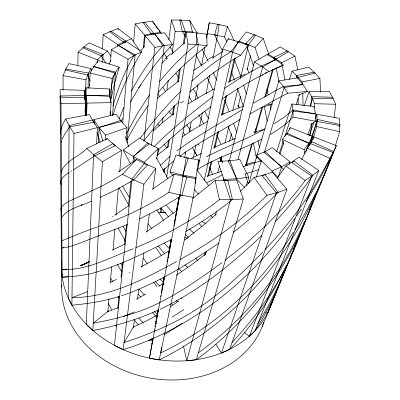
<?xml version="1.0" encoding="UTF-8"?>
<svg xmlns="http://www.w3.org/2000/svg" width="400" height="400" viewBox="0 0 400 400"><rect width="100%" height="100%" fill="white"/><g stroke="black" fill="none" stroke-linecap="round" stroke-linejoin="round"><path stroke-width="0.6" d="M60.185 97.125L60.19 89.64L84.285 90.31L84.57 97.76L60.185 97.125L60.295 100.305M109.805 98.065L109.64 88.99L85.955 87.805L85.885 101.525L86.605 115.215M84.2 93.02L84.285 90.31M270.255 134.435C278.545 129.68 286.435 124.1 293.01 117.125L293.025 109.98L315.485 114.035L315.745 121.225L310.535 124.65M96.655 143.825L97.405 127.65L92.305 119.99L69.06 125.67L68.22 297.99L71.895 305.215C88.02 303.72 104.125 301.2 119.625 296.4M304.685 154.045L304.11 149.73L308.8 143.35L287.27 133.185L282.375 139.385L283.53 144.26M61.565 240.9L83.92 231.835L97.315 226.88M71.895 305.215L73.995 133.515L69.06 125.67M77.865 65.225L78.08 52.17L83.815 46.965L103.065 54.49L102.68 62.255M109.425 95.8L109.64 88.99M81.485 205.6L81.515 204.415M84.315 97.385L84.365 95.555L60.12 95.97L61.495 269.895L62.155 277.25L68.32 276.765M85.09 112.235L85.24 106.745M85.36 102.515L85.99 79.785L88.515 73.065L65.84 68.975L63.04 75.65L63.095 90.09M85.165 115.11L85.505 103.14L84.365 95.555M85.955 87.805L85.8 100.255L86.355 115.16M85.3 115.585L85.865 95.53L109.685 95.13L111.12 102.635L110.265 115.935L110.045 111.345M86.655 115.29L87.025 103.11L85.865 95.53M88.045 88.185L88.515 73.065M335.485 145.375L339.62 131.7L339.855 124.47L317.2 119.38L310.46 143.82M89.655 85.695L90.08 73.01L93.675 66.7L115.47 72.085L112.55 115.57M97.375 62.905L97.51 59.815L103.065 54.49M119.745 171.88L121.565 150.43L112.745 143.655L93.555 154.735L86.325 324.325L92.83 330.51C115.48 326.24 137.685 319.455 158.675 309.915M102.475 48.785L103.16 34.695L111.02 31.21L125.685 41.035L125.54 42.885M98.375 142.815L99.12 127.655L120.525 120.43L127.025 127.69L125.99 139.16M92.83 330.51L102.425 161.755L93.555 154.735M105.24 139.98L105.53 135.12L99.12 127.655M110.57 61.52L111.28 49.71L118.435 45.485L135.11 54.885L127.02 142.9M110.635 101.97L112.13 78.475L115.47 72.085M117.735 46.49L117.86 44.665L103.16 34.695M313.27 138.325L316.685 126.535L317.2 119.38M334.11 117.82L335.665 104.255L332.57 97.235L311.635 96.655L310.89 105.985M61.615 218.08L61.79 217.335M122.745 122.885L128.05 59.255L135.11 54.885M107.83 311.98L108.945 298.87M110.315 282.75L111.68 266.725M113.09 250.095L114.875 229.11M116.065 215.17L118.36 188.145M133.62 42.045L135.23 23.92L144.44 22.23L153.885 33.31L153.745 34.525M314.13 107.625L314.505 103.705L311.635 96.655M308.785 145.99L308.8 143.35M143.285 47.72L144.575 35.105L135.23 23.92M143.975 47.415L145.17 35.815L154.485 34.015L164.295 45.515L151.39 145.365M117.745 308.325L118.995 296.345M120.98 277.295L122.545 262.325M124.42 244.305L126.45 224.875L127.475 224.42M128.38 206.36L131 181.255M133.005 161.99L133.57 156.59L147.605 143.025L158.24 148.44L156.725 159.21M152.84 189.55L155.83 168.34L144.195 163.42L132.01 179.125L114.455 345.425L123.14 349.69C193.735 327.745 253.145 278.56 294.935 218.395M143.91 140.875L154.875 47.43L145.17 35.815M61.12 172.33C64.515 161.06 79.27 156.515 86.805 148.535L107.165 138.62L115.215 145.68L94.85 155.835L73.71 169.61M144.175 164.015L144.395 162.215L158.24 148.44M123.14 349.69L143.905 184.245L155.83 168.34M166.11 59.725L166.51 56.745M168.805 39.66L171.445 20L181.305 20.09L185.245 31.47L183.305 44.075M133.305 327.995L134.51 319.455M137.34 299.405L138.795 289.08M141.87 267.295L143.92 252.755M146.81 232.285L149.38 214.08M157.69 155.445L158.535 149.465M162.295 122.82L163.055 117.44M166.935 89.93L168.315 80.165M171.99 54.125L175.195 31.415L171.445 20M159.22 359.925L193.22 197.34L196.02 178.69L183.075 176.375L179.905 194.965L149.45 358.215L159.22 359.925C229.025 325.445 284.89 265.195 315.69 193.86M195.01 183.55L198.825 159.975L186.25 157.72L183.045 176.43M213.04 58.11L217.51 35.39L219.13 24.575L209.245 22.775L207 35.06M163.65 171.61L164.025 169.19M167.32 147.795L168.495 140.165M172.415 114.75L173.715 106.305M177.5 81.73L179.34 69.785M164.235 172.35L164.89 168.115M168.21 146.735L169.385 139.16M173.15 114.895L174.65 105.245M178.275 81.885L180.42 68.065M184.215 43.62L185.985 32.21L196.14 32.87L198.32 44.67L178.98 155.92M165.615 212.67L160.95 212.575L161.62 208.41M166.61 177.245L187.95 44.03L185.985 32.21M161.42 348.415L161.6 347.3M161.24 349.53L160.685 352.91C216.015 326.875 261.34 283.88 293.42 232.16M312.065 123.81L309.925 135.975M206.55 38.25L209.245 22.775M109.655 95.745C112.055 86.09 112.15 74.735 119.235 67.135L98.485 60.565L93.875 66.41L93.555 67.575M149.45 358.215L152.97 338.16M152.595 340.09L152.91 338.275L152.595 340.09L151.075 338.63M155 326.645L155.185 325.59M88.925 88.105L89.69 83.975M185.285 153.7L185.605 151.965M189.98 128.06L190.195 126.885M197.6 86.425L197.815 85.25M184.68 157.63L185.77 151.695M189.385 131.95L191.16 122.27M195.29 99.71L198.015 84.845M201.625 65.13L204.935 47.075M157.625 311.965L156.565 317.66M157.84 310.79L158.06 309.615M162.145 287.605L162.365 286.405M162.59 285.205L162.805 284.05M163.02 282.89L163.235 281.735M163.45 280.58L163.985 277.685M168.145 255.275L168.37 254.07M168.59 252.87L168.815 251.67M169.37 248.67L169.59 247.5M169.805 246.33L170.025 245.16M170.24 243.985L171.11 239.305M176.2 211.88L176.415 210.71M176.635 209.545L178.975 196.92M155.435 323.74L155.51 323.34M155.81 321.73L155.96 320.92M156.185 319.705L156.415 318.48M154.245 331.225L154.46 330.06M155.89 322.38L156.115 321.18M156.335 319.98L156.56 318.78M156.775 317.63L158.28 309.54M160.675 296.665L160.89 295.515M161.54 292.015L164.365 276.82M168.095 256.795L167.875 257.96L168.12 256.735M168.315 255.61L171.325 239.425M173.83 225.95L174.05 224.785M174.27 223.595L174.495 222.385M174.72 221.17L179.19 197.15L175.885 215M154.28 331.12L154.49 329.975M155.89 322.455L156.11 321.275M156.33 320.095L158.245 309.805M161.49 292.375L161.715 291.15M161.94 289.94L162.16 288.75M162.385 287.56L164.465 276.365M168.34 255.55L171.395 239.14M174.21 224L174.435 222.8M174.66 221.6L174.88 220.4M175.105 219.195L175.33 217.995M175.55 216.795L175.775 215.595M193.535 157.26L195.975 144.865M199.675 126.06L202.33 112.545M206.05 93.64L209.69 75.13M110.58 100.84L114.695 82.845L119.235 67.135M197.85 164.705L198.825 159.975M197.46 170.625L222.62 49.08L228.345 38.72L238.11 41.685L237.845 42.865M61.195 142.185L61.39 141.255M228.09 39.91L228.345 38.72M204.195 180.53L232.59 52.13L238.11 41.685M207.68 176.775L211.11 161.565M213.975 148.835L217.75 132.09M221.5 115.43L225.805 96.33M228.915 82.51L234.37 58.305M208.55 175.955L211.83 161.455M215.08 147.09L218.695 131.115M222.425 114.64L226.835 95.17M229.925 81.52L235.195 58.225M238.775 42.41L239.04 41.245L246.28 31.915L255.585 35.305L248.515 44.735L240.435 78.42M217.825 172.715L219.485 165.78M220.48 161.64L221.75 156.35M224.945 143.015L229.135 125.555M232.8 110.265L238.055 88.355M229.54 141.175L231.4 133.615M238.005 106.76L240.565 96.36M247.11 69.745L250.655 55.34M204.295 255.635L205.195 252.07M223.125 180.79L223.865 177.865M205.435 254.735L206.315 251.255M215.44 215.2L216.33 211.66M229.275 161.04L254.385 61.855L267.17 54.475L275.355 59.44L262.64 66.965L237.98 159.555M339.385 126.245L339.855 124.47M139.57 218.97L161.055 207.995L181.935 195.375L186.845 177.145L174.04 174.205L152.65 189.04M226.94 41.945L224.58 37.015L227.43 26.435L217.625 24.275L214.565 34.795L222.675 51.59M262.14 75.665L262.455 74.485M267.64 55.18L267.95 54.02L280.255 46.915L288.365 51.745L276.135 58.98L275.805 60.16M186.765 360.82L230.48 199.69L224.2 180.565L236.675 179.96L243.265 198.98L196.315 359.75L186.765 360.82L183.49 345.94M236.545 179.92L236.865 178.755L228.115 160.965L239.8 159.555L248.79 177.205L246.25 185.935M112.97 105.99C117.795 88.385 124.8 71.365 133.91 55.545L141.695 51.765L126.615 41.66L118.795 45.295L133.91 55.545M245.5 165.91L251.635 144.025M254.62 133.38L261.98 107.14M264.79 97.125L272.385 70.04M246.165 165.53L252.345 143.545M255.315 132.99L262.585 107.15M265.55 96.605L273.15 69.6M98.63 226.41C123.215 217.805 147.075 206.85 168.77 192.345L174.04 174.205M248.83 183.29L278.885 80.92L297.425 77.915L302.815 84.39L284.15 87.5L278.885 80.92M256.365 177.115L261.455 160.325M113.065 114.94C119.72 92.72 129.545 71.505 141.695 51.765M264.51 152.105L284.15 87.5M289.505 79.325L292.005 71.19L308.785 67.09L315.055 73.125L298.215 77.345L297.84 78.525M276.525 151.94L291.965 103.965L314.03 106.51L315.445 113.69L293.115 111.14L291.965 103.965M279.345 153.215L283.375 140.905M284.705 136.835L293.115 111.14M296.13 104.75L299.525 94.415M279.985 154.275L283.765 142.785M289.68 129.375L290.25 127.655L312.42 136.32L308.43 147.165M183.73 176.53L182.65 175.115L188.265 158.155L175.92 155.03L169.97 171.88L172.52 175.235M277.515 287.905L273.35 299.58M278.075 177.635L281.76 166.715L290.075 161.915L272.25 147.685L263.9 152.265L281.76 166.715M301.905 228.855C287.79 271.49 262.585 309.795 232.06 342.465M304.265 105.75L309.025 91.755L329.345 91.41L333.095 98.3L312.575 98.7L309.025 91.755M215.875 344.305L221.455 353.045L276.415 192.855L286.905 189.315L272.35 172.245L261.97 175.57L276.415 192.855M311.395 205.32L311.895 203.855M333.3 151.855C323.71 179.295 310.585 205.445 294.885 229.89M289.275 164.215L290.075 161.915M310.01 106.065L312.575 98.7M311.22 205.805C289.875 267.24 248.57 321.31 196.315 359.75M221.455 353.045L229.565 349.44L286.905 189.315M275.125 294.4L272.065 302.68L267.425 313.42L265.74 312.655M307.87 134.71L311.98 123.305M309.165 135.59L313.92 122.47M315.405 118.38L316.885 114.29L339.325 118.34L339.88 125.58L339.425 126.71M305.655 152.15L308.995 143.035L312.42 136.32M311.74 136.28L317.165 121.48L316.885 114.29M282.95 274.775L276.64 290.65L270.79 303.325L262.14 319.445L255.04 330.835L249.27 336.375L244.49 332.37M309.985 144.735L313.815 136.865L336.33 145.665L270.42 306.74M312.775 139.67L313.815 136.865M119.015 119.155L123.665 107.5M287.72 263.405L278.985 284.51M296.945 240.725L297.52 239.205M296.175 242.74L296.755 241.23M249.27 336.375L311.77 176.125L318.81 170.46L298.83 157.07L291.68 162.505L311.77 176.125M295.98 243.245L294.385 247.255M255.04 330.835L318.81 170.46M309.475 209.82L310.455 207.4M293.57 249.25L294.18 247.755M267.425 313.42L333.17 152.55L336.33 145.665M262.165 326.69L270.145 307.18M62.005 139.31L64.9 133.785L69.745 126.875L93.67 122.24L89.445 114.52L65.73 118.99C62.935 123.47 60.12 128.565 60.715 134.035M121.175 121.545L122.595 118.28M291.485 254.205L291.91 253.215M290.63 256.175L291.06 255.19M289.335 259.115L289.985 257.645M304.395 221.75C282.35 274.435 244.635 319.59 198.35 352.79M310.78 143.28L311.525 141.655L333.72 151.51L320.725 177.18L306.07 201.865M278.765 285L268.815 304.95L257.845 323.78M109.01 64.155L110.735 60.54M286.43 265.445L285.055 268.345M311.525 141.655L307.27 148.165L301.66 159.55M284.825 268.83C270.635 298.28 252.36 325.93 229.565 349.44M333.72 151.51C321.515 174.185 309.065 196.905 292.955 217.14C284.19 228.535 274.8 239.445 264.91 249.875M87.665 74.995L90.925 68.545L68.88 63.595L65.355 69.975L87.665 74.995L90.225 81.305M126.265 133.895L137.805 112.855L149.365 95.105M131.505 91.025C140.03 74.75 150.445 59.435 162.745 45.775L172.53 44.5L164.59 32.76L154.94 33.945L162.745 45.775M126.6 140.32L136.62 122.59L147.92 105.715M61.95 216.985C68.92 207.845 81.6 206.045 91.34 201.13M130.63 101.96C141.965 81.06 156.16 61.735 172.53 44.5M290.25 127.655L286.58 134.215L308.995 143.035M81.725 205.3L82.115 204.64M301.375 209.03L296.89 215.615M293.2 161.98L293.89 160.975L312.915 175.29C301.44 191.7 288.75 207.245 275.075 221.87M293.89 160.975L285.96 166.005L277.305 177.97M312.915 175.29L305.045 180.555L297.865 190.145L286.5 203.905L278.595 212.655L266.35 225.14L245.31 244.195L224.98 260.38M140.25 138.22C152.71 121.735 166.065 105.875 180.785 91.35M189.67 91.92L203.015 80.82L215.605 71.335L227.905 62.93L240.67 55.2L248.06 45.34L238.575 41.84L237.57 42.45M143.75 141.06C154.505 127.095 166.305 113.94 179 101.71M191.695 81.11L200.71 73.33L211.17 65.035L221.83 57.425L231.005 51.59L238.575 41.84M140.86 50.795L144.275 46.505M159.54 81.65C170.555 68.015 182.88 55.385 196.645 44.515L207.045 45.78L206.805 34.17L196.63 32.915L196.645 44.515M158.205 92.455C172.635 75.105 188.985 59.32 207.045 45.78M138.485 87.86L141.045 84.925M100.255 197.33L117.015 189.355L133.79 179.95L147.53 164.935L136.41 159.525L118.38 171.98M259 59.175L255.02 47.5L263.27 38.49L254.175 34.76L245.775 43.665L246.365 45.225M61.345 211.035L60.82 209.1L61.785 206.855L64.22 204.31L67.665 201.93L101.06 186.47L112.765 180.16L122.445 174.32L136.41 159.525M262.66 252.235C243.605 271.865 223.6 290.805 201.005 306.34C177.5 322.455 151.035 333.715 124.035 342.54L133.445 327.025L145.88 321.27L157.655 314.79M233.265 232.38C249.115 220.115 264.15 206.78 278.075 192.355L265.095 174.68L254.13 177.44L240.58 191.255M154.035 146.66C172.39 128.415 192.595 112.115 213.19 96.49M278.075 192.355L266.95 195.315C241.505 221.195 211.54 242.265 179.805 259.715M261.84 235.43C231.625 264.43 198.36 291.18 160.3 309.17M157.93 150.4C174.36 134.375 192.505 120.215 211.015 106.685M160.48 165.23L170.075 156.385M161.96 63.21L165.205 60.12M293.025 109.98L284.21 117.18L273.89 123.865M153.13 131.005L162.905 122.31L174.08 113.495M162.975 170.265L173.83 160.905M170.935 54.81L184.615 42.795M157.455 98.305L167.905 89.465L179.18 80.735M216.43 214.025L201.9 226.495L184.43 240.135M185.71 231.515C202.015 222 217.695 211.4 232.46 199.635L227.89 180.485L215.16 180.44L192.67 198.46M107.48 51.025L89.17 42.895L82.895 47.735L101.355 55.995L107.48 51.025L110.87 56.33M156.93 155.515L168.45 146.555M205.805 253.855L191.395 264.855L176.505 275.14M105.445 139.96L107.165 138.62M232.46 199.635L219.395 199.66C194.125 219.705 165.59 235.295 135.87 247.665M176.74 150.985C197.455 135.51 220.325 123.26 242.275 109.67M123.185 150.055L133.07 156.3L149.255 143.95L139.495 137.925L123.185 150.055L130.555 163.975M174.17 223.46L175.14 222.735M177.19 210.31L160.34 222.49L146.49 231.74M222.045 262.58C201.445 277.625 180.465 292.455 157.485 303.69C137.255 313.515 115.305 319.21 93.25 323.175L107.875 311.485L118.725 307.57M180.085 156.08C199.11 142.175 220.165 131.41 240.37 119.39M218.97 243.005C188.49 263.89 156.635 283.925 121.43 295.835M178.89 300.895L170.79 306.505M182.095 323.315L164.01 334.985M224.66 88.31L238.525 79.13L251.575 71.3L261.36 66.105L275.735 59.69L283.335 65.095L271.05 70.625M128.925 205.55L114.59 215.22M193.78 70.345L206.015 62.18M182.005 136.9L194.655 128.77L207.915 121.275M221.66 99.26C236.86 89.13 252.45 79.46 268.985 71.65L283.335 65.095M69.055 172.575C65.145 175.145 59.215 178.94 61.025 184.5M112.46 216.6L113.165 216.145M169.41 250.545L155.93 258.765L141.115 266.855M212.14 58.225L222.355 51.785M70.805 171.44L71.725 170.855M187.965 103.97L201.2 96.04L214.63 88.815M163.835 283.26L158.72 286.4M198.715 161.28L199.95 160.53M166.825 261.865L167.815 261.26M197.08 169.79C217.43 156.855 240.9 150.3 262.06 138.965M102.425 161.755L121.565 150.43M253.45 103.125L283.375 86.42L303.05 84.71L307.55 91.45L297.785 95.49M155.335 324.015L156.295 323.46M249.635 114.095L277.095 98.77L287.71 93.245L307.55 91.45M145.675 294.09L136.535 299.115M206.925 182.79L222.515 174.77M176.705 261.42C144.215 279.185 110.01 297.38 71.985 297.69L87.6 291.66M265.21 128.775C246.335 139.51 225.725 146.645 206.55 156.77M171.955 239.225C145.18 252.6 118.165 266.645 89.02 274.115M89.6 261.545L84.1 264.46L88.995 261.95M191.19 158.535L201.645 153.29M125.235 243.905L112.05 250.245M294.91 56.1L287.15 50.985L273.795 57.485L281.595 62.74L294.91 56.1L297.77 69.905M116.425 279.355L109.96 282.535M274.83 60.135L275.735 59.69M228.13 82.12L245.315 74.055M89.515 261.615L81.765 265.23L87.115 262.93M251.215 71.32L252.19 70.865M117.86 44.665L125.685 41.035M213.85 147.52L235.345 138.39M221.08 114.89L243.28 106.1M281.335 166.93L265.33 151.58L255.97 155.46L271.94 171.025L281.335 166.93L283.66 169.72M264.97 73.255L266.85 72.445M126.455 224.86L79.175 243.45L69.06 246.785M133.185 248.785C110.19 257.405 87.445 270.52 62.1 269.56L66.84 269.1M87.04 262.915L80.405 265.625L84.3 264.24M131.56 38.815L118.01 28.62L109.785 31.71L123.335 42.04L131.56 38.815L139.975 51.125M260.915 160.725L242.795 166.85M263.535 107.09L272 104.05M206.985 176.2L221.58 171.36M80.375 265.605L83.73 264.415M105.53 135.12L127.025 127.69M258.535 169.695L246.435 173.43M268.075 104.83L268.99 104.57M269.9 104.305L271.715 103.785M253.47 132.275L264.345 129.42M245.555 164.525L254.98 161.955M73.995 133.515L97.405 127.65M93.73 119.64L98.845 127.29L121.475 121.62L116.21 114.15L93.73 119.64L94.885 124.395M68.595 246.89L62.095 247.97L61.39 248.41M154.875 47.43L164.295 45.515M88.085 274.31L77.97 275.89L62.155 277.25L60.975 103.615L60.12 95.97M319.905 78.44L314.135 72.185L296.475 75.51L302.15 81.88L319.905 78.44L320.64 92.055M144.575 35.105L153.885 33.31M160.665 32.39L152.425 21.17L143.015 22.46L151.125 33.775L160.665 32.39L161.33 33.39M236.865 178.755L248.79 177.205M61.495 269.895L64.555 269.665M230.48 199.69L243.265 198.98M236.275 178.805L230.04 160.81L217.875 161.31L223.815 179.405L236.275 178.805L244.635 187.42M60.975 103.615L85.505 103.14M87.025 103.11L111.12 102.635M175.195 31.415L185.245 31.47M314.505 103.705L335.665 104.255M197.44 33.39L189.715 20.525L179.79 20.05L182.295 31.395L192.415 31.85L192.99 32.825M85.84 95.17L109.815 96.33M187.95 44.03L198.32 44.67M183.265 175.245L196.19 177.555M179.905 194.965L193.22 197.34M63.04 75.65L85.99 79.785M293.01 117.125L315.745 121.225M317.165 121.48L339.88 125.58M207.41 33.555L217.51 35.39M214.565 34.795L224.58 37.015M316.685 126.535L339.62 131.7M168.77 192.345L181.935 195.375M90.08 73.01L112.13 78.475M169.97 171.88L182.65 175.115M222.62 49.08L232.59 52.13M93.875 66.41L114.845 73.08M239.04 41.245L248.515 44.735M231.005 51.59L240.67 55.2M78.08 52.17L97.51 59.815M310.405 143.59L333.17 152.55M245.775 43.665L255.02 47.5M132.01 179.125L143.905 184.245M307.27 148.165L329.695 158.205M282.375 139.385L304.11 149.73M122.445 174.32L133.79 179.95M133.57 156.59L144.395 162.215M111.28 49.71L128.05 59.255M267.95 54.02L276.135 58.98M254.385 61.855L262.64 66.965M261.36 66.105L268.985 71.65M181.115 298.145L182.035 298.835M285.96 166.005L305.045 180.555M176.095 300.51L177.495 301.595M173.135 328.06L174.375 329.035M205.555 252.305L206.345 252.965M212.855 217.52L210.55 215.565M194.03 233.235L189.1 228.83M86.805 148.535L94.85 155.835M188.59 237.315L185.47 234.35M181.625 271.465L178.975 268.93M187.605 267.35L184.94 264.79M157.2 314.255L154.105 311.265M197.895 260.545L195.43 258.165M292.005 71.19L298.215 77.345M159.33 285.705L155.225 281.505M163.895 283.04L160.215 279.18M171.155 303.6L172.43 304.915M277.69 177.135L271.94 171.025M223.815 179.405L225.055 180.705M174.185 222.975L174.99 223.825M173.275 213.21L166.37 205.545M169.995 249.475L164.015 242.945M198.625 194.18L194.265 189.355M144.25 294.945L139.175 289.205M255.97 155.46L261.355 161.8M168.535 216.845L160.63 207.695M155.835 316.365L152.63 312.7M143.1 322.995L138.805 318.1M164.77 253.905L158.025 246.005M201.68 226.45L199.295 223.645M140.615 296.87L138.245 294.08M138.315 324.855L134.045 319.635M151.895 228.805L147.75 223.62M153.01 129.725L153.57 130.435M158.075 124.045L159.48 125.87M247.5 181.82L248.405 183.01M184.755 152.36L185.77 153.71M208.625 185.675L196.87 169.87M147.175 263.54L143.375 258.39M118.01 28.62L118.68 29.53M161.455 255.605L156.09 248.15M157.02 286.83L153.795 282.365M123.335 42.04L124.06 43.04M164.24 144.375L166.59 147.665M254.13 177.44L266.95 195.315M159.05 30.66L160.02 32.02M158.405 29.755L155.86 26.135M155.23 25.235L152.425 21.17M151.125 33.775L151.805 34.75M162.95 170.145L164.575 172.515M196.9 169.25L197.845 170.645M171.57 114.79L169.03 110.985M163.7 220.6L156.89 209.84M176.975 206.615L177.815 207.885M101.355 55.995L106.04 63.26M159.42 96.34L157.655 93.605M183.275 132.505L184.895 135.04M121.875 271.905L117.27 264.5M283.375 86.42L287.71 93.245M186.5 124.445L190.575 130.935M164.265 53.625L167.4 58.69M129.485 197.665L122.7 186.235M165.73 91.81L163.04 87.47M117.815 296.395L118.965 298.255M169.835 46.64L173.32 52.405M182.295 31.395L185.515 36.67M122.88 266.945L120.615 263.215M180.21 155.97L180.69 156.78M128.22 204.145L119.07 187.84M125.595 241.565L118.13 228.015M167.885 178.485L156.17 157.405M112.73 281.7L110.8 278.35M125.83 231.195L123.045 226.36M175.935 73.06L179.2 78.765M192.65 147.825L196.955 155.625M198.28 144.08L199.015 145.415M189.045 96.53L191.61 101.255M111.64 309.71L108.39 303.585M135.375 160.665L133.07 156.3M198.94 114.885L203.595 123.67M196.285 55.685L201.435 65.59M107.875 310.37L108.345 311.28M193.31 88.78L198.105 98.135M202.105 49.225L208.225 61.505M204.72 111.14L208.565 118.675M65.73 118.99L69.745 126.875M227.43 26.435L234.445 41.045M216.725 135.13L220.88 144.105M207.305 77.58L212.905 89.725M237.845 105.215L239.155 108.025M214.57 145.6L215.25 147.065M213.265 72.41L216.7 80.275M246.945 68.18L248.98 72.835M209.61 167.43L212.67 174.765M219.795 157.365L221.41 161.31M90.925 68.545L91.685 70.395M222.18 111.42L223.265 114.08M234.19 58.68L240.745 76.335M231.105 71.385L234.52 80.25M224.84 100.3L229.06 111.36M228.2 126.505L233.145 139.665M246.955 46.78L253.51 65.625M233.68 123.77L236.75 132.195M263.27 38.49L268.67 54.015M237.545 88.595L243.345 106.17M102.825 141.02L98.845 127.29M100.095 142.595L96.97 132.26M128.56 146.56L125.49 136.52M243.595 84.97L246.425 94.21M246.48 162.3L247.23 165.09M273.795 57.485L274.2 59.175M189.715 20.525L192.415 31.85M253.245 142.745L256.635 158.34M255.38 128.82L256.185 132.325M215.16 180.44L219.395 199.66M281.595 62.74L281.97 64.455M282.225 65.6L284.955 79.975M266.895 88.875L268.15 94.865M276.15 67.64L279 81.815M258.045 140.69L259.51 147.595M264.455 106.91L267.2 121.21M287.27 133.185L287.405 133.885M269.975 104.685L270.785 109.595M84.83 99.76L84.2 93.57M296.475 75.51L296.69 77.905M160.57 208.355L160.95 212.575M302.15 81.88L302.315 84.31M298.025 98.31L298.23 104.31M302.795 93.43L302.995 105.6M61.555 266.15L61.715 287.235M63.675 247.51L63.68 247.995M153.09 340.09A88.4 70.27 10.9 0 1 150.055 339.39M156.455 323.84A70.61 56.04 10.9 0 1 155.24 323.565M158.21 212.785A70.61 56.04 10.9 0 1 165.5 212.67M201.93 221.61A70.61 56.04 10.9 0 1 206.075 223.8M152.745 343.585A67.915 55.4 10.9 0 1 151.58 343.32M184.725 237.455A67.915 55.4 10.9 0 1 187.555 238.39M263.755 322.23A103.275 84.525 10.9 0 1 149.31 377.91A103.275 84.525 10.9 0 1 61.795 284.895M271.75 302.665A107.405 85.555 10.9 0 1 151.92 358.625A107.405 85.555 10.9 0 1 61.75 261.99M153.145 341.185A89.515 71.165 10.9 0 1 148.555 340.105M116.685 326.19A89.515 71.165 10.9 0 1 115.22 325.215M245.285 173.24A296.38 264.31 -17.7 0 1 246.625 179.915M220.805 157.6A318.865 266.88 -44.5 0 1 222.815 163.145M194.065 150.075A340.425 248.22 -67.3 0 1 196.77 155.425M183.67 101.41A279.55 1.25 -24.8 0 1 180.41 102.92M206.515 60.52A285.99 77.88 -39.3 0 1 212.72 56.525M164.66 59.185A283.18 163.315 -50.1 0 1 170.425 53.845M129.19 272.85A248.485 10.015 -28.9 0 1 129.845 272.44M134.455 311.84A238.97 41.14 -40.5 0 1 123.455 316.37M183.725 309.59A232.84 74.345 -51.3 0 1 171.95 317.13M167.66 259.125L167.445 260.29L167.68 259.1"/></g></svg>
